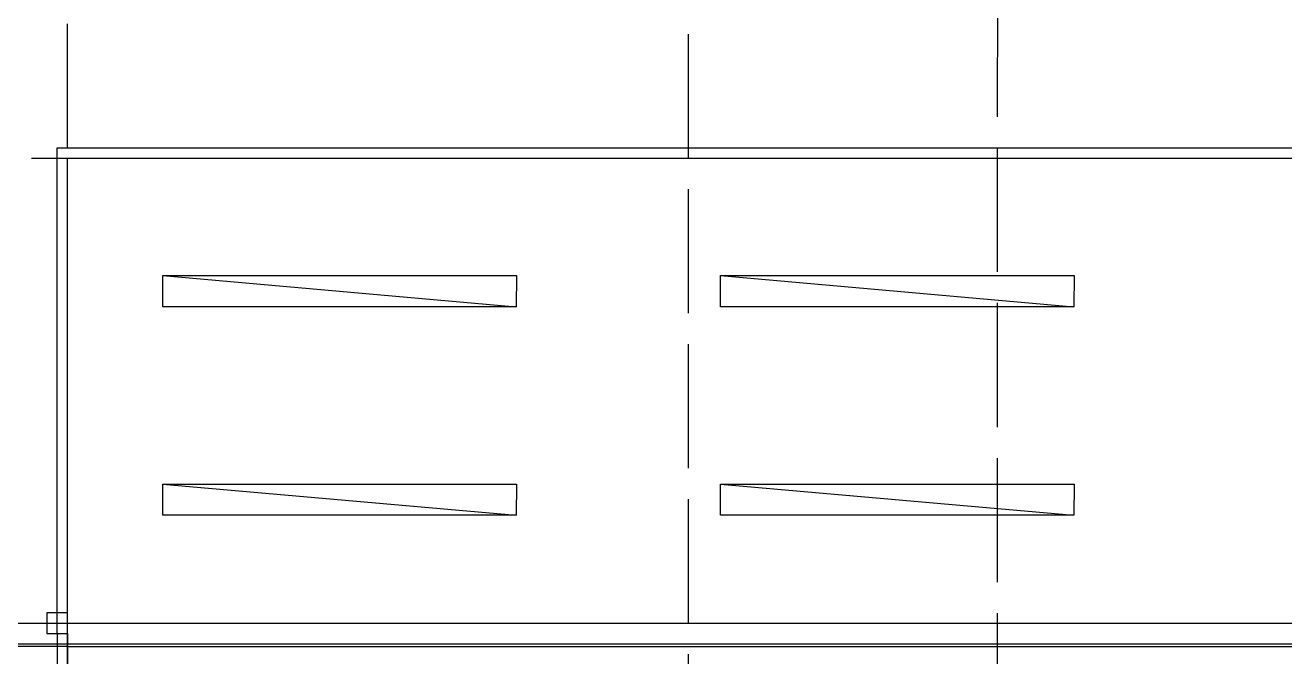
# Model space of a CAD drawing. Header units: millimetres. Extents: x -1544140 to 7445918, y -1294905 to 2019878.
# Drawn here: x 500971 to 525319, y 207857 to 220079 of the extents above; entities that cross this region are included whole.
import ezdxf

# ---------------------------------------------------------------- set-up
doc = ezdxf.new("R2010")
doc.units = ezdxf.units.MM
doc.header["$MEASUREMENT"] = 0
doc.linetypes.add('ACAD_ISO02W100', pattern=[15, 12, -3])

msp = doc.modelspace()

# ---------------------------------------------------------------- linework, layer by layer
at = {"color": 9, "linetype": 'ACAD_ISO02W100', "ltscale": 200, "true_color": 0xc4c4c5}
for p, q in [((501791.3, 217707.1), (501791.3, 265707.1)), ((513791.6, 184507.1), (513791.3, 265707.1)), ((519732, 146303.5), (519791.3, 265507.1)), ((453091.3, 217507.1), (527559.3, 217507.1)), ((501791.3, 190707.1), (501791.3, 217507.1)), ((452791.3, 208507.1), (561791.3, 208507.1))]:
    msp.add_line(p, q, dxfattribs=at)
for p, q in [((501591.3, 208307.1), (501591.3, 217707.1)), ((501591.3, 217707.1), (527559.3, 217707.1)), ((501791.3, 208107.1), (501791.3, 217507.1)), ((501791.3, 217507.1), (527559.3, 217507.1)), ((503632.5, 214632.4), (503632.5, 215232.4)), ((503632.5, 215232.4), (510468.9, 215232.4)), ((503632.5, 215232.4), (510462.5, 214632.4)), ((510468.9, 215232.4), (510462.5, 214632.4)), ((514410.4, 214632.4), (514410.4, 215232.4)), ((514410.4, 215232.4), (521246.8, 215232.4)), ((514410.4, 215232.4), (521240.5, 214632.4)), ((521246.8, 215232.4), (521240.5, 214632.4)), ((510462.5, 214632.4), (503632.5, 214632.4)), ((521240.5, 214632.4), (514410.4, 214632.4)), ((503632.5, 210600), (503632.5, 211200)), ((503632.5, 211200), (510468.9, 211200)), ((503632.5, 211200), (510462.5, 210600)), ((510468.9, 211200), (510462.5, 210600)), ((514410.4, 210600), (514410.4, 211200)), ((514410.4, 211200), (521246.8, 211200)), ((514410.4, 211200), (521240.5, 210600)), ((521246.8, 211200), (521240.5, 210600)), ((510462.5, 210600), (503632.5, 210600)), ((521240.5, 210600), (514410.4, 210600)), ((501791.3, 208507.1), (537591.3, 208507.1)), ((501591.3, 208307.1), (501591.3, 196707.1)), ((501791.3, 208307.1), (501791.3, 196707.1)), ((492191.3, 208107.1), (501791.3, 208107.1)), ((501791.3, 208057.1), (492191.3, 208057.1))]:
    msp.add_line(p, q)
at = {"color": 1}
for p, q in [((501791.3, 208107.1), (537991.3, 208107.1)), ((501791.3, 208057.1), (537991.3, 208057.1))]:
    msp.add_line(p, q, dxfattribs=at)
msp.add_lwpolyline([(501391.3, 208307.1), (501791.3, 208307.1), (501791.3, 208707.1), (501391.3, 208707.1)], close=True)

doc.saveas('drawing.dxf')
